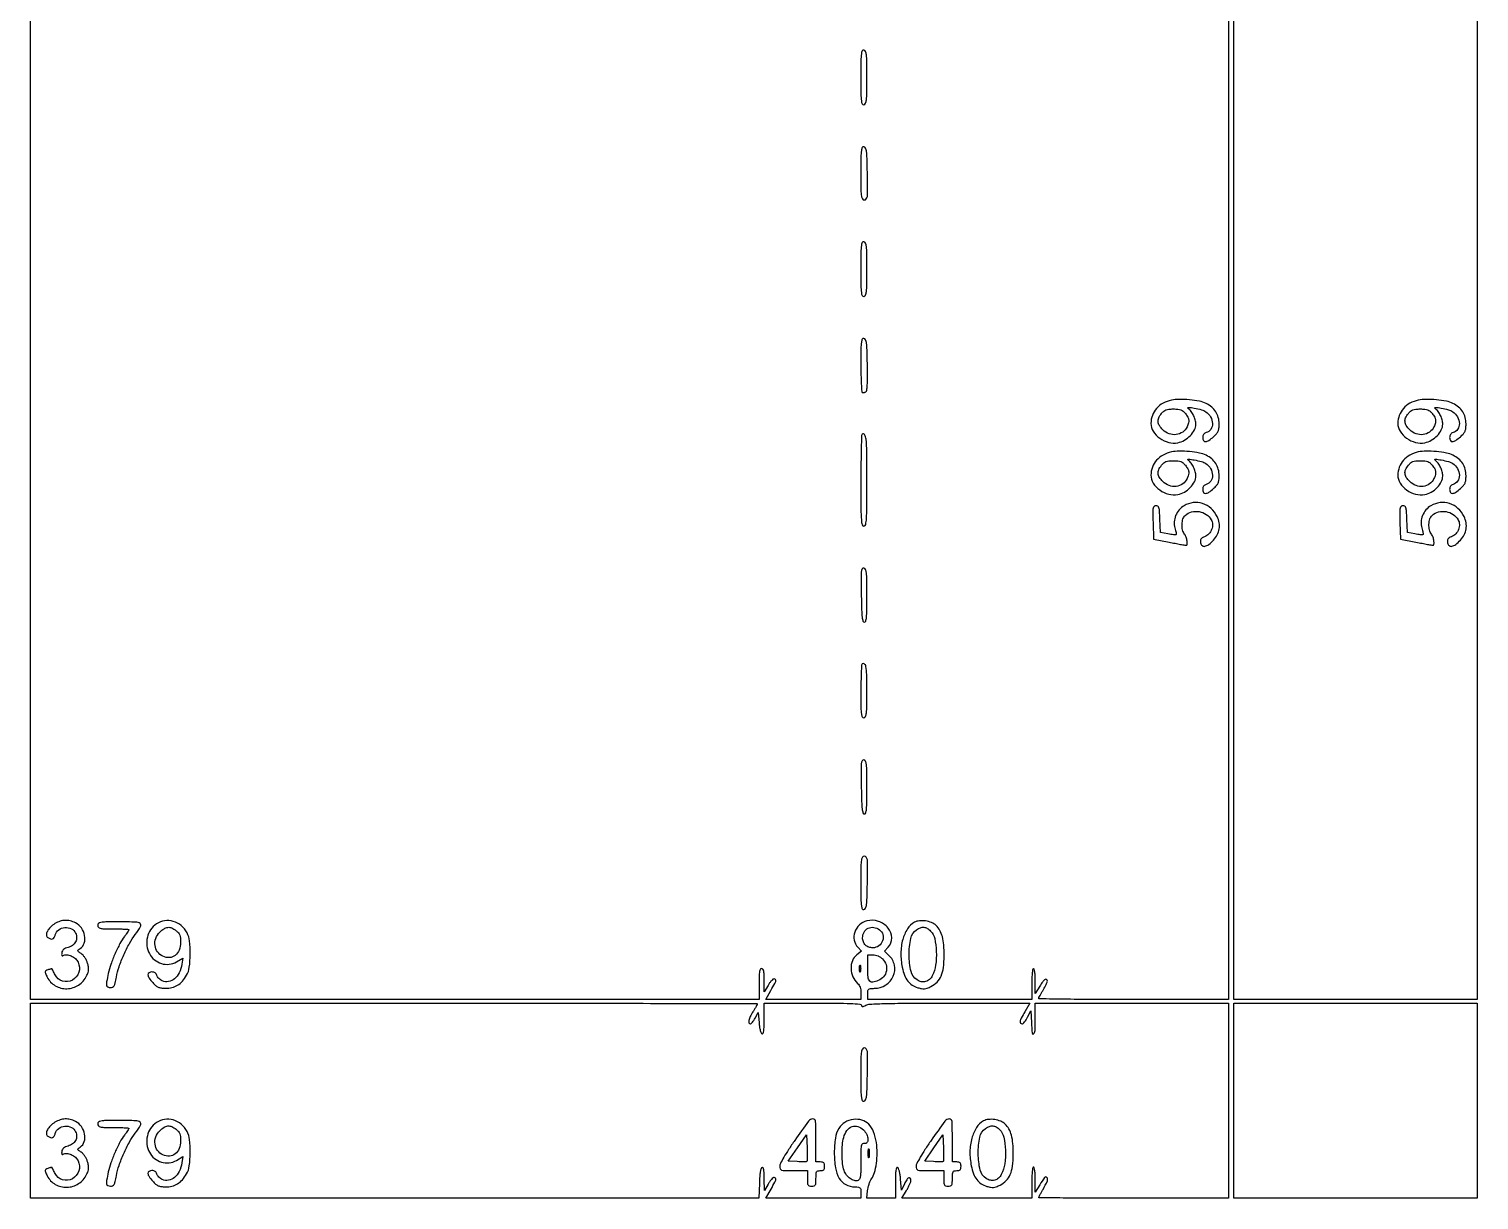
# Model space of a CAD drawing. Extents: x 0 to 836, y 5 to 589.
# Drawn here: x 353.5 to 424.5, y 310.1 to 367.5 of the extents above; entities that cross this region are included whole.
import ezdxf

# ---------------------------------------------------------------- set-up
doc = ezdxf.new("R2010")
doc.units = 0
doc.header["$MEASUREMENT"] = 0

msp = doc.modelspace()

# ---------------------------------------------------------------- linework, layer by layer
for points in [[(201.712326, 537.783562, -0.000001), (217.055896, 537.76491, -0.426088)], [(546.939, 229.3929, -0.000106), (546.943559, 250.949215, -0.000176), (546.957638, 269.095817, -0.000001), (546.976289, 285.583213, -0.415883)], [(836.0595, 588.6891), (420.497259, 588.710259, 0.000013), (261.145696, 588.714318, 0.000021), (126.989856, 588.708632), (4.934769, 588.698274, 0.19889), (4.878609, 588.675009, 0.198853), (4.855343, 588.618859), (4.83877, 516.273901, 0.000036), (4.826254, 436.744061, 0.000021), (4.8222, 342.282364), (4.8222, 95.946129), (4.469225, 95.920114, 0.031904), (4.160456, 95.877435, 0.315999), (4.075312, 95.787407, 0.415411), (4.137995, 95.703578, 0.035338), (4.43445, 95.6826), (4.8222, 95.6826), (4.8222, 50.2101), (4.8222, 4.7376), (420.462, 4.7376), (836.1018, 4.7376)], [(604.852986, 529.408162, -0.000002), (620.423836, 529.389509, -0.550615)], [(238.738155, 529.614638, -0.000002), (224.300981, 529.63329, -0.415836)], [(308.18842, 529.408162, -0.000002), (322.638019, 529.38951, -0.415836)], [(531.796111, 538.074638, -0.000002), (517.6951, 538.093291, -0.426056)], [(413.368417, 538.074638, -0.000002), (399.676779, 538.093291, -0.415815)], [(77.850638, 481.579418, -0.000002), (77.869294, 494.031443, -0.550517)], [(336.166934, 548.220763, -0.000002), (326.827688, 548.233536, -0.413812)], [(77.644162, 421.684687, -0.000002), (77.625507, 409.236574, -0.415775)], [(689.941022, 529.408162, -0.000003), (701.809045, 529.389505, -0.550493)], [(333.609652, 529.614638, -0.000003), (323.198363, 529.633296, -0.415688)], [(383.716206, 529.408162, -0.000003), (394.123716, 529.389504, -0.425916)], [(835.429914, 203.53197, -0.00002), (835.42504, 321.569549)], [(604.231838, 387.151416, -0.000003), (604.250494, 398.693431, -0.41574)], [(412.2558, 395.505), (412.2558, 357.7311), (412.2558, 319.9572), (407.6028, 319.9572, -0.001278), (405.818786, 319.961759, -0.002133), (404.317394, 319.975838, -0.000184), (402.977054, 319.994619, -0.422206), (402.95244, 320.02065, -0.10382), (402.962523, 320.060388, -0.007062), (403.01553, 320.164867, -0.009869), (403.083479, 320.288255, -0.007234), (403.163507, 320.4225, 0.012708), (403.243341, 320.559815, 0.015414), (403.310835, 320.692559, 0.01405), (403.360573, 320.806539, 0.095102), (403.372367, 320.86665, 0.218217), (403.33626, 320.946301, 0.339983), (403.264556, 320.950612, 0.086405), (403.145161, 320.835354, 0.02268), (402.997695, 320.61285), (402.782201, 320.2533), (402.7814, 320.86665, 0.012065), (402.775236, 321.108955, 0.0222), (402.756733, 321.305312, 0.01921), (402.730489, 321.452235, 0.352506), (402.696, 321.48, 0.365646), (402.660403, 321.449951, 0.014491), (402.6349, 321.2685, 0.018502), (402.617044, 321.026521, 0.009164), (402.6114, 320.7186), (402.6114, 319.9572), (398.5929, 319.9572), (394.5744, 319.9572), (394.574668, 320.23215, -0.027626), (394.58399, 320.39781, -0.190516), (394.62146, 320.468403, -0.157588), (394.701273, 320.501556, -0.017433), (394.901303, 320.510811, 0.140273), (395.453414, 320.675626, 0.14777), (395.82144, 321.105051, 0.155234), (395.879984, 321.649436, 0.156896), (395.612709, 322.124876), (395.393134, 322.328372), (395.575967, 322.522988, 0.197333), (395.749263, 322.977141, 0.166147), (395.569359, 323.46331, 0.141808), (395.097072, 323.790145, 0.14335), (394.52537, 323.81237, 0.127252), (394.165865, 323.616416, 0.12211), (393.93974, 323.267931, 0.1276), (393.908071, 322.866578, 0.145796), (394.080129, 322.523312), (394.262657, 322.32902), (394.040974, 322.154644, 0.130156), (393.822769, 321.864866, 0.102991), (393.751782, 321.477637, 0.097984), (393.840908, 321.077755, 0.105537), (394.07453, 320.753904, -0.071584), (394.144098, 320.670009, -0.054902), (394.19485, 320.562118, -0.048331), (394.225744, 320.432172, -0.034219), (394.236, 320.282488), (394.236, 319.9572), (391.903291, 319.9572), (389.570582, 319.9572), (389.830591, 320.411648, 0.004639), (390.019914, 320.749791, 0.060119), (390.073519, 320.883598, 0.289671), (390.054246, 320.945254, 0.17782), (389.980329, 320.9724, 0.174943), (389.926275, 320.95289, 0.032609), (389.848433, 320.879208, 0.031428), (389.764657, 320.776622, 0.024173), (389.686172, 320.65515), (389.502287, 320.3379), (389.500343, 320.90895, 0.008975), (389.494088, 321.201852, 0.045684), (389.472875, 321.363351, 0.104993), (389.433544, 321.448856, 0.2369), (389.3715, 321.48, 0.273642), (389.307477, 321.442125, 0.084509), (389.269275, 321.33195, 0.035355), (389.2494, 321.122186, 0.005946), (389.2446, 320.7186), (389.2446, 319.9572), (371.394, 319.9572), (353.5434, 319.9572), (353.5434, 357.693793, -0.000106), (353.547577, 377.343724, -0.000595)], [(451.906001, 268.595156, 0.000004), (448.874149, 270.69358, 0.001686)]]:
    msp.add_lwpolyline(points, format="xyb")
msp.add_lwpolyline([(424.4382, 395.505), (424.4382, 357.7311), (424.4382, 319.9572), (418.4739, 319.9572), (412.5096, 319.9572), (412.5096, 357.695009), (412.5096, 395.432818)])
for points in [[(394.236, 365.1336, 0.002216), (394.239656, 364.308681, 0.02535), (394.259001, 363.984244, 0.088793), (394.30276, 363.836181, 0.335991), (394.38405, 363.796105, 0.254832), (394.465632, 363.863342, 0.068159), (394.508097, 364.032215, 0.024934), (394.528038, 364.362043, 0.002632), (394.5321, 365.1336, 0.002632), (394.528038, 365.905157, 0.024934), (394.508097, 366.234985, 0.068159), (394.465632, 366.403858, 0.254832), (394.38405, 366.471095, 0.335991), (394.30276, 366.431019, 0.088793), (394.259001, 366.282956, 0.02535), (394.239656, 365.958519, 0.002216)], [(394.236, 360.444503, 0.002087), (394.239497, 359.606572, 0.030265), (394.259902, 359.310721, 0.119511), (394.311176, 359.177442, 0.246211), (394.407403, 359.127, 0.24262), (394.502828, 359.1762, 0.126764), (394.552015, 359.304332, 0.031064), (394.567, 359.590917, 0.002061), (394.555453, 360.416083, 0.002804), (394.537633, 361.167194, 0.025016), (394.511453, 361.496429, 0.065668), (394.466074, 361.666658, 0.252541), (394.38405, 361.733586, 0.330137), (394.303061, 361.694655, 0.092921), (394.25907, 361.552273, 0.026279), (394.239677, 361.238875, 0.002314)], [(394.236, 355.743, 0.002216), (394.239656, 354.918081, 0.02535), (394.259001, 354.593644, 0.088793), (394.30276, 354.445581, 0.335991), (394.38405, 354.405505, 0.254832), (394.465632, 354.472742, 0.068159), (394.508097, 354.641615, 0.024934), (394.528038, 354.971443, 0.002632), (394.5321, 355.743, 0.002632), (394.528038, 356.514557, 0.024934), (394.508097, 356.844385, 0.068159), (394.465632, 357.013258, 0.254832), (394.38405, 357.080495, 0.335991), (394.30276, 357.040419, 0.088793), (394.259001, 356.892356, 0.02535), (394.239656, 356.567919, 0.002216)], [(394.236, 351.058896, 0.004811), (394.24087, 350.552761, 0.007638), (394.255825, 350.119683, 0.002713), (394.276247, 349.750232, 0.24381), (394.303489, 349.704675, 0.114304), (394.336916, 349.693376, 0.057394), (394.38172, 349.694108, 0.052581), (394.430224, 349.705775, 0.053164), (394.475035, 349.727275, 0.22496), (394.52597, 349.80593, 0.017859), (394.550518, 350.059776, 0.015625), (394.561821, 350.443594, 0.004205), (394.555596, 351.053081, 0.002887), (394.53769, 351.786833, 0.025516), (394.511412, 352.109767, 0.067036), (394.465894, 352.276776, 0.250345), (394.38405, 352.342991, 0.329521), (394.303092, 352.304182, 0.093362), (394.259078, 352.162385, 0.026378), (394.239679, 351.850124, 0.002325)], [(409.450132, 349.321939, 0.073887), (409.04302, 349.17262, 0.087476), (408.723053, 348.917268, 0.091457), (408.519649, 348.578188, 0.089719), (408.4488, 348.186528, 0.141999), (408.5615, 347.797697, 0.096328), (408.879886, 347.460213, 0.091456), (409.318643, 347.253632, 0.111226), (409.771599, 347.237275, 0.086234), (410.088054, 347.355483, 0.068269), (410.375713, 347.581449, 0.071559), (410.579225, 347.863085, 0.121305), (410.6484, 348.144016, 0.066352), (410.620915, 348.350214, 0.046732), (410.538753, 348.56955, 0.046757), (410.417363, 348.769664, 0.0667), (410.272604, 348.918383, -0.735574), (410.291206, 348.967313, -0.031466), (410.570868, 348.932507, -0.020612), (410.929285, 348.849361, -0.077741), (411.138702, 348.75475, -0.119204), (411.373902, 348.504297, -0.126117), (411.462386, 348.179277, -0.149908), (411.378808, 347.891565, -0.185771), (411.153962, 347.72998, 0.08419), (411.082971, 347.697957, 0.095531), (411.03007, 347.645389, 0.088381), (410.997744, 347.573348, 0.061447), (410.9868, 347.484633, 0.134368), (411.025938, 347.341624, 0.288114), (411.123597, 347.291341, 0.13087), (411.285813, 347.349784, 0.030797), (411.514215, 347.52986, 0.02906), (411.660799, 347.677007, 0.07793), (411.740342, 347.801152, 0.076479), (411.778879, 347.945074, 0.027248), (411.7905, 348.158157, 0.06418), (411.74943, 348.476794, 0.078293), (411.628999, 348.751896, 0.077155), (411.428097, 348.979619, 0.060136), (411.15054, 349.158999, 0.066205), (410.825144, 349.267342, 0.02342), (410.337967, 349.337171, 0.023784), (409.835406, 349.3613, 0.051157)], [(410.13466, 348.667491, -0.034949), (410.253346, 348.492754, -0.100985), (410.299904, 348.354801, -0.102102), (410.288441, 348.210537, -0.036199), (410.216071, 348.01541, -0.132246), (410.004927, 347.759837, -0.124081), (409.688883, 347.637096, -0.117551), (409.338538, 347.675964, -0.110668), (409.034492, 347.868692, -0.050987), (408.864432, 348.077487, -0.123571), (408.799373, 348.263934, -0.130223), (408.831602, 348.452641, -0.059664), (408.96254, 348.667491, -0.046717), (409.072276, 348.782974, -0.088755), (409.181869, 348.848742, -0.070236), (409.324387, 348.881093, -0.020746), (409.5486, 348.8904, -0.020746), (409.772813, 348.881093, -0.070236), (409.915331, 348.848742, -0.088755), (410.024924, 348.782974, -0.046717)], [(421.547932, 349.321939, 0.073887), (421.14082, 349.17262, 0.087476), (420.820853, 348.917268, 0.091457), (420.617449, 348.578188, 0.089719), (420.5466, 348.186528, 0.141999), (420.6593, 347.797697, 0.096328), (420.977686, 347.460213, 0.091456), (421.416443, 347.253632, 0.111226), (421.869399, 347.237275, 0.086234), (422.185854, 347.355483, 0.068269), (422.473513, 347.581449, 0.071559), (422.677025, 347.863085, 0.121305), (422.7462, 348.144016, 0.066352), (422.718715, 348.350214, 0.046732), (422.636553, 348.56955, 0.046757), (422.515163, 348.769664, 0.0667), (422.370404, 348.918383, -0.735574), (422.389006, 348.967313, -0.031466), (422.668668, 348.932507, -0.020612), (423.027085, 348.849361, -0.077741), (423.236502, 348.75475, -0.119204), (423.471702, 348.504297, -0.126117), (423.560186, 348.179277, -0.149908), (423.476608, 347.891565, -0.185771), (423.251762, 347.72998, 0.08419), (423.180771, 347.697957, 0.095531), (423.12787, 347.645389, 0.088381), (423.095544, 347.573348, 0.061447), (423.0846, 347.484633, 0.134368), (423.123738, 347.341624, 0.288114), (423.221397, 347.291341, 0.13087), (423.383613, 347.349784, 0.030797), (423.612015, 347.52986, 0.02906), (423.758599, 347.677007, 0.07793), (423.838142, 347.801152, 0.076479), (423.876679, 347.945074, 0.027248), (423.8883, 348.158157, 0.06418), (423.84723, 348.476794, 0.078293), (423.726799, 348.751896, 0.077155), (423.525897, 348.979619, 0.060136), (423.24834, 349.158999, 0.066205), (422.922944, 349.267342, 0.02342), (422.435767, 349.337171, 0.023784), (421.933206, 349.3613, 0.051157)], [(422.23246, 348.667491, -0.034949), (422.351146, 348.492754, -0.100985), (422.397704, 348.354801, -0.102102), (422.386241, 348.210537, -0.036199), (422.313871, 348.01541, -0.132246), (422.102727, 347.759837, -0.124081), (421.786683, 347.637096, -0.117551), (421.436338, 347.675964, -0.110668), (421.132292, 347.868692, -0.050987), (420.962232, 348.077487, -0.123571), (420.897173, 348.263934, -0.130223), (420.929402, 348.452641, -0.059664), (421.06034, 348.667491, -0.046717), (421.170076, 348.782974, -0.088755), (421.279669, 348.848742, -0.070236), (421.422187, 348.881093, -0.020746), (421.6464, 348.8904, -0.020746), (421.870613, 348.881093, -0.070236), (422.013131, 348.848742, -0.088755), (422.122724, 348.782974, -0.046717)], [(394.294162, 347.651363, 0.191431), (394.270499, 347.596485, 0.000865), (394.253085, 346.954047, 0.003906), (394.240193, 346.219809, 0.002436), (394.236, 345.359197, 0.001259), (394.239451, 343.988097, 0.015499), (394.258282, 343.465705, 0.04311), (394.29792, 343.208984, 0.399902), (394.38405, 343.153705, 0.302378), (394.470614, 343.238917, 0.035176), (394.509278, 343.522144, 0.014983), (394.528432, 344.063161, 0.001356), (394.5321, 345.415909, 0.002603), (394.524869, 346.805114, 0.023912), (394.489781, 347.407066, 0.107843), (394.413561, 347.636381, 0.489375)], [(409.450132, 346.783939, 0.073887), (409.04302, 346.63462, 0.087476), (408.723053, 346.379268, 0.091457), (408.519649, 346.040188, 0.089719), (408.4488, 345.648528, 0.141999), (408.5615, 345.259697, 0.096328), (408.879886, 344.922213, 0.091456), (409.318643, 344.715632, 0.111226), (409.771599, 344.699275, 0.086234), (410.088054, 344.817483, 0.068269), (410.375713, 345.043449, 0.071559), (410.579225, 345.325085, 0.121305), (410.6484, 345.606016, 0.066352), (410.620915, 345.812214, 0.046732), (410.538753, 346.03155, 0.046757), (410.417363, 346.231664, 0.0667), (410.272604, 346.380383, -0.735574), (410.291206, 346.429313, -0.031466), (410.570868, 346.394507, -0.020612), (410.929285, 346.311361, -0.077741), (411.138702, 346.21675, -0.119204), (411.373902, 345.966297, -0.126117), (411.462386, 345.641277, -0.149908), (411.378808, 345.353565, -0.185771), (411.153962, 345.19198, 0.08419), (411.082971, 345.159957, 0.095531), (411.03007, 345.107389, 0.088381), (410.997744, 345.035348, 0.061447), (410.9868, 344.946633, 0.134368), (411.025938, 344.803624, 0.288114), (411.123597, 344.753341, 0.13087), (411.285813, 344.811784, 0.030797), (411.514215, 344.99186, 0.02906), (411.660799, 345.139007, 0.07793), (411.740342, 345.263152, 0.076479), (411.778879, 345.407074, 0.027248), (411.7905, 345.620157, 0.06418), (411.74943, 345.938794, 0.078293), (411.628999, 346.213896, 0.077155), (411.428097, 346.441619, 0.060136), (411.15054, 346.620999, 0.066205), (410.825144, 346.729342, 0.02342), (410.337967, 346.799171, 0.023784), (409.835406, 346.8233, 0.051157)], [(421.547932, 346.783939, 0.073887), (421.14082, 346.63462, 0.087476), (420.820853, 346.379268, 0.091457), (420.617449, 346.040188, 0.089719), (420.5466, 345.648528, 0.141999), (420.6593, 345.259697, 0.096328), (420.977686, 344.922213, 0.091456), (421.416443, 344.715632, 0.111226), (421.869399, 344.699275, 0.086234), (422.185854, 344.817483, 0.068269), (422.473513, 345.043449, 0.071559), (422.677025, 345.325085, 0.121305), (422.7462, 345.606016, 0.066352), (422.718715, 345.812214, 0.046732), (422.636553, 346.03155, 0.046757), (422.515163, 346.231664, 0.0667), (422.370404, 346.380383, -0.735574), (422.389006, 346.429313, -0.031466), (422.668668, 346.394507, -0.020612), (423.027085, 346.311361, -0.077741), (423.236502, 346.21675, -0.119204), (423.471702, 345.966297, -0.126117), (423.560186, 345.641277, -0.149908), (423.476608, 345.353565, -0.185771), (423.251762, 345.19198, 0.08419), (423.180771, 345.159957, 0.095531), (423.12787, 345.107389, 0.088381), (423.095544, 345.035348, 0.061447), (423.0846, 344.946633, 0.134368), (423.123738, 344.803624, 0.288114), (423.221397, 344.753341, 0.13087), (423.383613, 344.811784, 0.030797), (423.612015, 344.99186, 0.02906), (423.758599, 345.139007, 0.07793), (423.838142, 345.263152, 0.076479), (423.876679, 345.407074, 0.027248), (423.8883, 345.620157, 0.06418), (423.84723, 345.938794, 0.078293), (423.726799, 346.213896, 0.077155), (423.525897, 346.441619, 0.060136), (423.24834, 346.620999, 0.066205), (422.922944, 346.729342, 0.02342), (422.435767, 346.799171, 0.023784), (421.933206, 346.8233, 0.051157)], [(410.13466, 346.129491, -0.034949), (410.253346, 345.954754, -0.100985), (410.299904, 345.816801, -0.102102), (410.288441, 345.672537, -0.036199), (410.216071, 345.47741, -0.132246), (410.004927, 345.221837, -0.124081), (409.688883, 345.099096, -0.117551), (409.338538, 345.137964, -0.110668), (409.034492, 345.330692, -0.050987), (408.864432, 345.539487, -0.123571), (408.799373, 345.725934, -0.130223), (408.831602, 345.914641, -0.059664), (408.96254, 346.129491, -0.046717), (409.072276, 346.244974, -0.088755), (409.181869, 346.310742, -0.070236), (409.324387, 346.343093, -0.020746), (409.5486, 346.3524, -0.020746), (409.772813, 346.343093, -0.070236), (409.915331, 346.310742, -0.088755), (410.024924, 346.244974, -0.046717)], [(422.23246, 346.129491, -0.034949), (422.351146, 345.954754, -0.100985), (422.397704, 345.816801, -0.102102), (422.386241, 345.672537, -0.036199), (422.313871, 345.47741, -0.132246), (422.102727, 345.221837, -0.124081), (421.786683, 345.099096, -0.117551), (421.436338, 345.137964, -0.110668), (421.132292, 345.330692, -0.050987), (420.962232, 345.539487, -0.123571), (420.897173, 345.725934, -0.130223), (420.929402, 345.914641, -0.059664), (421.06034, 346.129491, -0.046717), (421.170076, 346.244974, -0.088755), (421.279669, 346.310742, -0.070236), (421.422187, 346.343093, -0.020746), (421.6464, 346.3524, -0.020746), (421.870613, 346.343093, -0.070236), (422.013131, 346.310742, -0.088755), (422.122724, 346.244974, -0.046717)], [(410.072259, 344.150631, 0.079523), (409.827623, 343.941962, 0.078668), (409.659254, 343.666634, 0.080923), (409.587347, 343.359994, 0.091914), (409.621788, 343.060433, -0.012082), (409.654156, 342.945106, -0.018033), (409.676334, 342.842758, -0.01327), (409.689071, 342.758931, -0.231417), (409.680367, 342.733567, -0.216002), (409.653878, 342.723599, -0.008856), (409.549957, 342.73227, -0.014053), (409.424278, 342.748582, -0.009359), (409.281265, 342.773999), (408.9141, 342.846367), (408.889391, 343.499584, 0.006102), (408.870189, 343.883228, 0.056473), (408.841285, 344.046661, 0.165684), (408.786974, 344.123342, 0.157831), (408.695978, 344.1528, 0.181067), (408.604671, 344.118614, 0.171565), (408.555726, 344.032023, 0.047291), (408.540354, 343.840607, 0.003796), (408.551486, 343.3339), (408.5757, 342.515001), (409.3371, 342.366133, 0.000857), (409.633462, 342.308717, 0.001269), (409.893477, 342.259488, 0.000558), (410.115762, 342.218244, 0.025411), (410.16195, 342.212133, 0.400194), (410.218175, 342.257658, 0.06277), (410.218716, 342.414367, 0.052559), (410.175126, 342.603131, 0.079063), (410.095809, 342.75192, -0.10785), (409.998879, 342.96178, -0.063851), (409.973905, 343.237606, -0.065197), (410.018674, 343.50247, -0.13521), (410.130307, 343.678004, -0.121658), (410.440921, 343.845056, -0.104678), (410.812228, 343.860926, -0.104318), (411.15915, 343.724862, -0.119991), (411.401165, 343.465236, -0.119167), (411.465335, 343.237151, -0.10244), (411.42379, 342.990897, -0.099002), (411.285626, 342.774706, -0.103384), (411.076831, 342.63225, 0.036707), (410.959981, 342.573469, 0.117073), (410.897859, 342.512924, 0.134297), (410.874251, 342.436107, 0.05507), (410.882915, 342.326468, 0.175546), (410.9604, 342.196152, 0.22937), (411.093387, 342.164189, 0.113901), (411.282556, 342.253684, 0.037311), (411.511015, 342.463676, 0.067438), (411.698956, 342.727918, 0.081923), (411.794451, 343.016005, 0.082781), (411.791867, 343.31707, 0.070621), (411.693475, 343.619255, 0.094776), (411.394682, 344.016591, 0.105465), (410.98051, 344.257531, 0.109113), (410.515659, 344.303873, 0.107792)], [(422.170059, 344.150631, 0.079523), (421.925423, 343.941962, 0.078668), (421.757054, 343.666634, 0.080923), (421.685147, 343.359994, 0.091914), (421.719588, 343.060433, -0.012082), (421.751956, 342.945106, -0.018033), (421.774134, 342.842758, -0.01327), (421.786871, 342.758931, -0.231417), (421.778167, 342.733567, -0.216002), (421.751678, 342.723599, -0.008856), (421.647757, 342.73227, -0.014053), (421.522078, 342.748582, -0.009359), (421.379065, 342.773999), (421.0119, 342.846367), (420.987191, 343.499584, 0.006102), (420.967989, 343.883228, 0.056473), (420.939085, 344.046661, 0.165684), (420.884774, 344.123342, 0.157831), (420.793778, 344.1528, 0.181067), (420.702471, 344.118614, 0.171565), (420.653526, 344.032023, 0.047291), (420.638154, 343.840607, 0.003796), (420.649286, 343.3339), (420.6735, 342.515001), (421.4349, 342.366133, 0.000857), (421.731262, 342.308717, 0.001269), (421.991277, 342.259488, 0.000558), (422.213562, 342.218244, 0.025411), (422.25975, 342.212133, 0.400194), (422.315975, 342.257658, 0.06277), (422.316516, 342.414367, 0.052559), (422.272926, 342.603131, 0.079063), (422.193609, 342.75192, -0.10785), (422.096679, 342.96178, -0.063851), (422.071705, 343.237606, -0.065197), (422.116474, 343.50247, -0.13521), (422.228107, 343.678004, -0.121658), (422.538721, 343.845056, -0.104678), (422.910028, 343.860926, -0.104318), (423.25695, 343.724862, -0.119991), (423.498965, 343.465236, -0.119167), (423.563135, 343.237151, -0.10244), (423.52159, 342.990897, -0.099002), (423.383426, 342.774706, -0.103384), (423.174631, 342.63225, 0.036707), (423.057781, 342.573469, 0.117073), (422.995659, 342.512924, 0.134297), (422.972051, 342.436107, 0.05507), (422.980715, 342.326468, 0.175546), (423.0582, 342.196152, 0.22937), (423.191187, 342.164189, 0.113901), (423.380356, 342.253684, 0.037311), (423.608815, 342.463676, 0.067438), (423.796756, 342.727918, 0.081923), (423.892251, 343.016005, 0.082781), (423.889667, 343.31707, 0.070621), (423.791275, 343.619255, 0.094776), (423.492482, 344.016591, 0.105465), (423.07831, 344.257531, 0.109113), (422.613459, 344.303873, 0.107792)], [(394.254968, 339.781373, 0.002999), (394.272108, 339.049697, 0.020579), (394.297498, 338.690518, 0.04165), (394.336244, 338.494317, 0.334881), (394.4052, 338.4423, 0.335246), (394.47338, 338.493803, 0.045119), (394.508901, 338.681807, 0.021179), (394.52782, 339.030466, 0.002964), (394.5321, 339.752441, 0.002588), (394.528075, 340.529999, 0.025348), (394.508058, 340.857545, 0.071206), (394.464845, 341.024072, 0.251212), (394.381868, 341.091515, 0.328399), (394.300238, 341.05265, 0.099142), (394.257947, 340.91307, 0.02635), (394.244222, 340.600413, 0.002151)], [(394.294162, 336.399562, 0.185399), (394.270698, 336.346844, 0.002359), (394.253085, 335.975611, 0.006502), (394.240202, 335.541783, 0.004171), (394.236, 335.037997, 0.002344), (394.239682, 334.252468, 0.026565), (394.25909, 333.942318, 0.09424), (394.303152, 333.80164, 0.328503), (394.38405, 333.763105, 0.254366), (394.465594, 333.83019, 0.068477), (394.508084, 333.998371, 0.025039), (394.528034, 334.326851, 0.002648), (394.5321, 335.094709, 0.005609), (394.523161, 335.891499, 0.039503), (394.483934, 336.277022, 0.185758), (394.404812, 336.406744, 0.376737)], [(394.254968, 330.390773, 0.002999), (394.272108, 329.659097, 0.020579), (394.297498, 329.299918, 0.04165), (394.336244, 329.103717, 0.334881), (394.4052, 329.0517, 0.335246), (394.47338, 329.103203, 0.045119), (394.508901, 329.291207, 0.021179), (394.52782, 329.639866, 0.002964), (394.5321, 330.361841, 0.002588), (394.528075, 331.139399, 0.025348), (394.508058, 331.466945, 0.071206), (394.464845, 331.633472, 0.251212), (394.381868, 331.700915, 0.328399), (394.300238, 331.66205, 0.099142), (394.257947, 331.52247, 0.02635), (394.244222, 331.209813, 0.002151)], [(394.236, 325.661497, 0.002314), (394.239677, 324.867125, 0.026279), (394.25907, 324.553727, 0.092921), (394.303061, 324.411345, 0.330137), (394.38405, 324.372414, 0.252541), (394.466074, 324.439342, 0.065668), (394.511453, 324.609571, 0.025016), (394.537633, 324.938806, 0.002804), (394.555453, 325.689917, 0.002061), (394.567, 326.515083, 0.031064), (394.552015, 326.801668, 0.126764), (394.502828, 326.9298, 0.24262), (394.407403, 326.979, 0.246211), (394.311176, 326.928558, 0.119511), (394.259902, 326.795279, 0.030265), (394.239497, 326.499428, 0.002087)], [(354.747225, 323.679478, 0.05724), (354.524, 323.505559, 0.079312), (354.373494, 323.301832, 0.117294), (354.328068, 323.119723, 0.260038), (354.39421, 322.998037, 0.05749), (354.531669, 322.931761, 0.172685), (354.634325, 322.93254, 0.181409), (354.710157, 322.997522, 0.064459), (354.763263, 323.132577, -0.175745), (354.928953, 323.377995, -0.138244), (355.231977, 323.490077, -0.136796), (355.55135, 323.427867, -0.171396), (355.759457, 323.211966, -0.106441), (355.807813, 322.990998, -0.124181), (355.756083, 322.782982, -0.117926), (355.608624, 322.616742, -0.089777), (355.386756, 322.514625, 0.037174), (355.256605, 322.47054, 0.078838), (355.166582, 322.414319, 0.096747), (355.109805, 322.341509, 0.081497), (355.080236, 322.24816, 0.02891), (355.073174, 322.166564, 0.119365), (355.083381, 322.118457, 0.276238), (355.108607, 322.101746, 0.151038), (355.14575, 322.111379, -0.159397), (355.321098, 322.153814, -0.083857), (355.540839, 322.098636, -0.077814), (355.746422, 321.967253, -0.100804), (355.880795, 321.788981, -0.191519), (355.913701, 321.295001, -0.191007), (355.598474, 320.912602, -0.202782), (355.123163, 320.863095, -0.203787), (354.75787, 321.169795, 0.002093), (354.704292, 321.27411, 0.003032), (354.65603, 321.36575, 0.001553), (354.614415, 321.443041, 0.050235), (354.602423, 321.460667, 0.2614), (354.586578, 321.466662, 0.016535), (354.535813, 321.457279, 0.020895), (354.473257, 321.440797, 0.013728), (354.402709, 321.41688, 0.039093), (354.296959, 321.368065, 0.24682), (354.265672, 321.319915, 0.130591), (354.278023, 321.246845, 0.008927), (354.369277, 321.055512, 0.147626), (354.764449, 320.636407, 0.139204), (355.335138, 320.493712, 0.136262), (355.904928, 320.671513, 0.139495), (356.295356, 321.116425, 0.026915), (356.366326, 321.289447, 0.065692), (356.394211, 321.424077, 0.065092), (356.386343, 321.562075, 0.02604), (356.341446, 321.746313, 0.04112), (356.288515, 321.88146, 0.032659), (356.210495, 322.017479, 0.03366), (356.120812, 322.13463, 0.067627), (356.033053, 322.210842, -0.011292), (355.900436, 322.302081, -0.194404), (355.872932, 322.345798, -0.269165), (355.888417, 322.388443, -0.021404), (355.987553, 322.464405, 0.167484), (356.181132, 322.73108, 0.122146), (356.200655, 323.099634, 0.109855), (356.041914, 323.465868, 0.116958), (355.745769, 323.720468, 0.058259), (355.493973, 323.815493, 0.071498), (355.244167, 323.840993, 0.070868), (354.995541, 323.795101, 0.055932)], [(356.8428, 323.595, 0.17273), (356.875473, 323.503243, 0.168559), (356.959125, 323.45165, 0.050222), (357.141678, 323.429951, 0.004487), (357.6042, 323.4258, -0.005903), (357.896149, 323.422353, -0.009819), (358.141939, 323.411716, -0.003822), (358.347732, 323.397178, -0.391498), (358.3656, 323.377855, -0.137513), (358.357179, 323.347815, -0.007359), (358.303952, 323.26317, -0.011075), (358.236135, 323.16366, -0.007811), (358.155736, 323.054765, 0.041374), (357.932037, 322.704918, 0.018158), (357.692675, 322.209263, 0.018215), (357.485387, 321.685962, 0.033072), (357.360646, 321.243186, 0.007607), (357.279936, 320.830802, 0.081087), (357.27717, 320.660508, 0.24362), (357.335217, 320.5798, 0.117881), (357.462368, 320.5494, 0.103986), (357.571194, 320.57228, 0.161113), (357.641858, 320.636021, 0.073435), (357.693722, 320.769432, 0.010075), (357.754351, 321.062471, -0.037612), (357.886964, 321.562874, -0.021031), (358.118548, 322.14897, -0.021025), (358.398948, 322.714354, -0.037128), (358.68285, 323.150849, 0.026417), (358.942335, 323.531717, 0.379622), (358.915232, 323.680333, 0.161247), (358.710391, 323.753955, 0.006323), (357.9003, 323.7642, 0.002827), (357.240341, 323.760469, 0.036854), (356.996137, 323.739666, 0.138781), (356.885668, 323.688406, 0.218517)], [(359.722204, 323.664386, 0.188759), (359.27332, 323.010023, 0.180396), (359.377009, 322.209577, 0.199234), (359.962123, 321.724983, 0.210904), (360.700223, 321.811983), (361.011659, 321.995735), (360.961496, 321.686619, -0.071214), (360.832322, 321.27352, -0.105821), (360.601913, 320.974244, -0.133073), (360.311062, 320.837587, -0.151692), (360.006847, 320.876258, -0.049128), (359.919457, 320.926958, -0.042152), (359.838664, 320.996141, -0.044207), (359.775772, 321.072334, -0.086696), (359.74318, 321.143638, 0.08419), (359.711157, 321.214629, 0.095531), (359.658589, 321.26753, 0.088381), (359.586548, 321.299856, 0.061447), (359.497833, 321.3108, 0.133082), (359.35518, 321.272147, 0.285943), (359.30418, 321.175264, 0.133017), (359.360257, 321.015182, 0.031957), (359.535506, 320.79184, 0.031825), (359.677555, 320.65189, 0.075144), (359.802836, 320.572588, 0.071526), (359.949792, 320.531679, 0.026746), (360.163752, 320.515555, 0.06371), (360.47925, 320.548968, 0.079209), (360.751675, 320.66122, 0.074413), (360.988075, 320.859324, 0.048802), (361.196985, 321.147524, 0.101117), (361.330866, 321.540755, 0.029258), (361.374731, 322.183824, 0.02942), (361.342935, 322.829346, 0.096872), (361.217034, 323.234653, 0.096072), (360.930655, 323.584566, 0.103728), (360.541412, 323.790511, 0.107938), (360.114991, 323.818219, 0.112028)], [(360.680691, 323.33506, -0.046524), (360.795721, 323.225839, -0.087942), (360.861588, 323.116671, -0.070477), (360.894154, 322.975507, -0.021505), (360.9036, 322.755972, -0.091023), (360.835726, 322.386223, -0.137344), (360.642367, 322.124382, -0.15282), (360.358176, 322.017915, -0.121259), (360.03435, 322.078913, -0.130307), (359.775295, 322.29128, -0.124874), (359.650272, 322.607503, -0.118756), (359.688396, 322.957935, -0.110605), (359.881892, 323.263108, -0.050987), (360.090687, 323.433168, -0.123571), (360.277134, 323.498227, -0.130223), (360.465841, 323.465998, -0.059664)], [(395.147776, 323.378703, -0.174417), (395.315715, 323.140669, -0.157072), (395.302844, 322.838229, -0.149383), (395.113398, 322.589389, -0.157155), (394.821131, 322.4952, -0.087141), (394.621213, 322.530309, -0.106098), (394.46042, 322.630914, -0.107921), (394.356926, 322.787072, -0.092836), (394.3206, 322.981031, -0.125266), (394.393074, 323.26577, -0.157327), (394.589346, 323.452404, -0.151715), (394.863677, 323.493024, -0.11472)], [(396.861139, 323.745131, 0.133039), (396.518129, 323.425462, 0.072917), (396.287271, 322.895039, 0.063285), (396.195476, 322.23665, 0.054258), (396.262788, 321.539699, 0.038109), (396.375029, 321.150649, 0.07364), (396.531166, 320.867584, 0.08606), (396.743715, 320.67036, 0.071427), (397.024075, 320.540521, 0.026842), (397.210801, 320.495335, 0.069755), (397.348697, 320.489199, 0.067582), (397.485501, 320.521198, 0.024029), (397.669854, 320.601935, 0.08301), (397.969712, 320.818949, 0.092798), (398.169009, 321.11429, 0.071312), (398.280971, 321.524949, 0.029806), (398.317858, 322.098792, 0.020525), (398.298203, 322.637843, 0.045555), (398.229311, 323.042727, 0.060037), (398.106412, 323.35086, 0.079457), (397.92196, 323.589494, 0.093169), (397.701839, 323.730085, 0.059297), (397.407542, 323.809677, 0.059632), (397.105133, 323.817708, 0.098591)], [(397.653333, 323.315558, -0.144075), (397.853134, 322.949145, -0.044146), (397.932437, 322.317023, -0.044375), (397.897311, 321.643724, -0.081718), (397.733595, 321.121676, -0.09631), (397.595649, 320.943564, -0.114296), (397.408536, 320.843237, -0.114637), (397.196814, 320.835551, -0.097318), (396.989081, 320.919974, -0.192896), (396.696369, 321.339096, -0.054774), (396.600095, 322.14364, -0.054766), (396.680926, 322.951159, -0.189883), (396.965312, 323.381006, -0.063398), (397.151019, 323.478725, -0.113636), (397.321019, 323.501203, -0.112269), (397.485141, 323.447098, -0.060914)], [(395.297345, 321.949145, -0.117339), (395.466712, 321.674007, -0.128492), (395.486289, 321.361664, -0.12894), (395.350648, 321.080473, -0.118596), (395.090636, 320.891377, -0.056828), (394.815362, 320.81247, -0.268327), (394.667469, 320.867913, -0.154875), (394.591292, 321.058352, -0.018303), (394.5744, 321.519645), (394.5744, 322.1568), (394.832045, 322.1568, -0.057185), (394.95342, 322.142873, -0.047852), (395.076392, 322.101557, -0.046211), (395.193467, 322.035745, -0.045263)], [(394.209717, 321.33195, -0.161593), (394.195478, 321.310027, -0.542911), (394.182392, 321.314369, -0.052887), (394.173372, 321.374082, -0.011065), (394.171027, 321.48, -0.011065), (394.173372, 321.585918, -0.052887), (394.182392, 321.645631, -0.542911), (394.195478, 321.649973, -0.161593), (394.209717, 321.62805, -0.039571), (394.221748, 321.560601, -0.024357), (394.225676, 321.48, -0.024357), (394.221748, 321.399399, -0.039571)], [(389.16, 319.744019, -0.123338), (389.15272, 319.714957, -0.004527), (389.097872, 319.61454, -0.008014), (389.029536, 319.496563, -0.005516), (388.9485, 319.365, 0.025038), (388.814479, 319.127098, 0.062172), (388.748163, 318.938896, 0.131175), (388.753622, 318.820965, 0.326866), (388.819427, 318.7728, 0.190299), (388.86029, 318.788936, 0.029092), (388.92177, 318.853567, 0.029066), (388.988525, 318.942455, 0.021498), (389.052077, 319.04775), (389.2023, 319.3227), (389.2446, 318.821686, 0.017263), (389.268785, 318.61898, 0.029087), (389.304716, 318.451582, 0.030909), (389.347238, 318.327997, 0.218326), (389.39265, 318.285886, 0.394038), (389.443468, 318.309372, 0.06108), (389.475297, 318.426582, 0.029434), (389.493612, 318.643321, 0.006363), (389.4984, 319.01955), (389.4984, 319.788), (391.86015, 319.788, -0.001965), (393.043401, 319.78335, -0.009043), (393.728867, 319.76556, -0.007101), (394.185284, 319.73895, -0.295938), (394.260197, 319.68225, 0.099419), (394.288574, 319.635509, 0.209739), (394.326655, 319.6188, 0.112809), (394.383156, 319.631712, 0.021008), (394.477599, 319.68225, -0.123457), (394.667378, 319.738405, -0.004076), (395.46183, 319.765318, -0.005206), (396.631496, 319.783215, -0.001222), (398.589557, 319.788), (402.52241, 319.788), (402.270805, 319.361277, 0.009298), (402.095866, 319.051557, 0.065443), (402.034212, 318.890143, 0.236264), (402.053195, 318.809016, 0.222811), (402.130431, 318.7728, 0.180386), (402.183757, 318.792686, 0.035725), (402.25708, 318.865992, 0.033672), (402.334547, 318.96858, 0.025766), (402.405381, 319.09005), (402.5691, 319.4073), (402.594115, 318.83625, 0.011581), (402.629623, 318.306586, 0.639683), (402.701292, 318.28103, 0.186785), (402.769903, 318.44071, 0.009128), (402.7806, 319.0266), (402.7806, 319.788), (407.5182, 319.788), (412.2558, 319.788), (412.2558, 315.0081), (412.2558, 310.2282), (407.6028, 310.2282, -0.000678), (405.818604, 310.230619, -0.001131), (404.316619, 310.238089, -0.000052), (402.963544, 310.248018, -0.412036), (402.9498, 310.261865, -0.118776), (402.955432, 310.285239, -0.002401), (403.011629, 310.393795, -0.005535), (403.07962, 310.52018, -0.003675), (403.160281, 310.663715, 0.022155), (403.372644, 311.076628, 0.273227), (403.355219, 311.245678, 0.502959), (403.240512, 311.245979, 0.025371), (402.997695, 310.88385), (402.782201, 310.5243), (402.7814, 311.13765, 0.012065), (402.775236, 311.379955, 0.0222), (402.756733, 311.576312, 0.01921), (402.730489, 311.723235, 0.352506), (402.696, 311.751, 0.365646), (402.660403, 311.720951, 0.014491), (402.6349, 311.5395, 0.018502), (402.617044, 311.297521, 0.009164), (402.6114, 310.9896), (402.6114, 310.2282), (399.430861, 310.2282), (396.250322, 310.2282), (396.469861, 310.602815, 0.014122), (396.553909, 310.755989, 0.016351), (396.62491, 310.906451, 0.015522), (396.67652, 311.036734, 0.086748), (396.6894, 311.110415, 0.153061), (396.657119, 311.213395, 0.384928), (396.586713, 311.229759, 0.122288), (396.481656, 311.131911, 0.033834), (396.370781, 310.933646), (396.2241, 310.623892), (396.1818, 311.159688, 0.01551), (396.157506, 311.380051, 0.028269), (396.122025, 311.557506, 0.030562), (396.079923, 311.686727, 0.222764), (396.03375, 311.730292, 0.394072), (395.982932, 311.706815, 0.061095), (395.951103, 311.589617, 0.029435), (395.932788, 311.372886, 0.006363), (395.928, 310.99665), (395.928, 310.2282), (395.227814, 310.2282), (394.527629, 310.2282), (394.561274, 310.58775, -0.033366), (394.586254, 310.742528, -0.024289), (394.633661, 310.910365, -0.0247), (394.694535, 311.065816, -0.04839), (394.76045, 311.181115, 0.087746), (394.902665, 311.482414, 0.033577), (394.994568, 311.938533, 0.032219), (395.029328, 312.454357, 0.035837), (394.995043, 312.952075, 0.05502), (394.858899, 313.484486, 0.10548), (394.621873, 313.853904, 0.1268), (394.288382, 314.052857, 0.101298), (393.869884, 314.087983, 0.104653), (393.447086, 313.944714, 0.128411), (393.154762, 313.649282, 0.093955), (392.986654, 313.169975, 0.037064), (392.933452, 312.4701, 0.038504), (392.990281, 311.715745, 0.097686), (393.176292, 311.201245, 0.137664), (393.495897, 310.900192, 0.115773), (393.947919, 310.784103, -0.02379), (394.117745, 310.772461, -0.165818), (394.191786, 310.737182, -0.174073), (394.226923, 310.664961, -0.026807), (394.235751, 310.50315), (394.236, 310.2282), (391.908777, 310.2282), (389.581553, 310.2282), (389.836077, 310.67919, 0.005105), (390.019354, 311.011829, 0.05887), (390.073991, 311.150314, 0.273209), (390.055884, 311.214433, 0.194915), (389.98485, 311.242572, 0.175744), (389.932537, 311.223133, 0.030637), (389.855349, 311.149038, 0.030019), (389.771689, 311.046543, 0.022931), (389.692495, 310.925322), (389.50589, 310.6089), (389.502145, 311.187, 0.009126), (389.495309, 311.463362, 0.039013), (389.47542, 311.626975, 0.08811), (389.441955, 311.712062, 0.348167), (389.39265, 311.730073, 0.245891), (389.343369, 311.679121, 0.029679), (389.307047, 311.52199, 0.024548), (389.279386, 311.290141, 0.009086), (389.262456, 310.961623), (389.238013, 310.2282), (371.390706, 310.2282), (353.5434, 310.2282), (353.5434, 315.0081), (353.5434, 319.788), (371.3517, 319.788, -0.000231), (378.180308, 319.78484, -0.000386), (383.928812, 319.775081, -0.000006), (389.141921, 319.762143, -0.413483)], [(394.236, 316.270897, 0.002314), (394.239677, 315.476525, 0.026279), (394.25907, 315.163127, 0.092921), (394.303061, 315.020745, 0.330137), (394.38405, 314.981814, 0.252541), (394.466074, 315.048742, 0.065668), (394.511453, 315.218971, 0.025016), (394.537633, 315.548206, 0.002804), (394.555453, 316.299317, 0.002061), (394.567, 317.124483, 0.031064), (394.552015, 317.411068, 0.126764), (394.502828, 317.5392, 0.24262), (394.407403, 317.5884, 0.246211), (394.311176, 317.537958, 0.119511), (394.259902, 317.404679, 0.030265), (394.239497, 317.108828, 0.002087)], [(354.747225, 313.950478, 0.05724), (354.524, 313.776559, 0.079312), (354.373494, 313.572832, 0.117294), (354.328068, 313.390723, 0.260038), (354.39421, 313.269037, 0.05749), (354.531669, 313.202761, 0.172685), (354.634325, 313.20354, 0.181409), (354.710157, 313.268522, 0.064459), (354.763263, 313.403577, -0.175745), (354.928953, 313.648995, -0.138244), (355.231977, 313.761077, -0.136796), (355.55135, 313.698867, -0.171396), (355.759457, 313.482966, -0.106441), (355.807813, 313.261998, -0.124181), (355.756083, 313.053982, -0.117926), (355.608624, 312.887742, -0.089777), (355.386756, 312.785625, 0.037174), (355.256605, 312.74154, 0.078838), (355.166582, 312.685319, 0.096747), (355.109805, 312.612509, 0.081497), (355.080236, 312.51916, 0.02891), (355.073174, 312.437564, 0.119365), (355.083381, 312.389457, 0.276238), (355.108607, 312.372746, 0.151038), (355.14575, 312.382379, -0.159397), (355.321098, 312.424814, -0.083857), (355.540839, 312.369636, -0.077814), (355.746422, 312.238253, -0.100804), (355.880795, 312.059981, -0.191519), (355.913701, 311.566001, -0.191007), (355.598474, 311.183602, -0.202782), (355.123163, 311.134095, -0.203787), (354.75787, 311.440795, 0.002093), (354.704292, 311.54511, 0.003032), (354.65603, 311.63675, 0.001553), (354.614415, 311.714041, 0.050235), (354.602423, 311.731667, 0.2614), (354.586578, 311.737662, 0.016535), (354.535813, 311.728279, 0.020895), (354.473257, 311.711797, 0.013728), (354.402709, 311.68788, 0.039093), (354.296959, 311.639065, 0.24682), (354.265672, 311.590915, 0.130591), (354.278023, 311.517845, 0.008927), (354.369277, 311.326512, 0.147626), (354.764449, 310.907407, 0.139204), (355.335138, 310.764712, 0.136262), (355.904928, 310.942513, 0.139495), (356.295356, 311.387425, 0.026915), (356.366326, 311.560447, 0.065692), (356.394211, 311.695077, 0.065092), (356.386343, 311.833075, 0.02604), (356.341446, 312.017313, 0.04112), (356.288515, 312.15246, 0.032659), (356.210495, 312.288479, 0.03366), (356.120812, 312.40563, 0.067627), (356.033053, 312.481842, -0.011292), (355.900436, 312.573081, -0.194404), (355.872932, 312.616798, -0.269165), (355.888417, 312.659443, -0.021404), (355.987553, 312.735405, 0.167484), (356.181132, 313.00208, 0.122146), (356.200655, 313.370634, 0.109855), (356.041914, 313.736868, 0.116958), (355.745769, 313.991468, 0.058259), (355.493973, 314.086493, 0.071498), (355.244167, 314.111993, 0.070868), (354.995541, 314.066101, 0.055932)], [(356.8428, 313.866, 0.17273), (356.875473, 313.774243, 0.168559), (356.959125, 313.72265, 0.050222), (357.141678, 313.700951, 0.004487), (357.6042, 313.6968, -0.005903), (357.896149, 313.693353, -0.009819), (358.141939, 313.682716, -0.003822), (358.347732, 313.668178, -0.391498), (358.3656, 313.648855, -0.137513), (358.357179, 313.618815, -0.007359), (358.303952, 313.53417, -0.011075), (358.236135, 313.43466, -0.007811), (358.155736, 313.325765, 0.041374), (357.932037, 312.975918, 0.018158), (357.692675, 312.480263, 0.018215), (357.485387, 311.956962, 0.033072), (357.360646, 311.514186, 0.007607), (357.279936, 311.101802, 0.081087), (357.27717, 310.931508, 0.24362), (357.335217, 310.8508, 0.117881), (357.462368, 310.8204, 0.103986), (357.571194, 310.84328, 0.161113), (357.641858, 310.907021, 0.073435), (357.693722, 311.040432, 0.010075), (357.754351, 311.333471, -0.037612), (357.886964, 311.833874, -0.021031), (358.118548, 312.41997, -0.021025), (358.398948, 312.985354, -0.037128), (358.68285, 313.421849, 0.026417), (358.942335, 313.802717, 0.379622), (358.915232, 313.951333, 0.161247), (358.710391, 314.024955, 0.006323), (357.9003, 314.0352, 0.002827), (357.240341, 314.031469, 0.036854), (356.996137, 314.010666, 0.138781), (356.885668, 313.959406, 0.218517)], [(359.722204, 313.935386, 0.188759), (359.27332, 313.281023, 0.180396), (359.377009, 312.480577, 0.199234), (359.962123, 311.995983, 0.210904), (360.700223, 312.082983), (361.011659, 312.266735), (360.961496, 311.957619, -0.071214), (360.832322, 311.54452, -0.105821), (360.601913, 311.245244, -0.133073), (360.311062, 311.108587, -0.151692), (360.006847, 311.147258, -0.049128), (359.919457, 311.197958, -0.042152), (359.838664, 311.267141, -0.044207), (359.775772, 311.343334, -0.086696), (359.74318, 311.414638, 0.08419), (359.711157, 311.485629, 0.095531), (359.658589, 311.53853, 0.088381), (359.586548, 311.570856, 0.061447), (359.497833, 311.5818, 0.133082), (359.35518, 311.543147, 0.285943), (359.30418, 311.446264, 0.133017), (359.360257, 311.286182, 0.031957), (359.535506, 311.06284, 0.031825), (359.677555, 310.92289, 0.075144), (359.802836, 310.843588, 0.071526), (359.949792, 310.802679, 0.026746), (360.163752, 310.786555, 0.06371), (360.47925, 310.819968, 0.079209), (360.751675, 310.93222, 0.074413), (360.988075, 311.130324, 0.048802), (361.196985, 311.418524, 0.101117), (361.330866, 311.811755, 0.029258), (361.374731, 312.454824, 0.02942), (361.342935, 313.100346, 0.096872), (361.217034, 313.505653, 0.096072), (360.930655, 313.855566, 0.103728), (360.541412, 314.061511, 0.107938), (360.114991, 314.089219, 0.112028)], [(390.997761, 313.062993, 0.007362), (390.693358, 312.613099, 0.013352), (390.459841, 312.235137, 0.012012), (390.293721, 311.933003, 0.120245), (390.2598, 311.793993, 0.092874), (390.282863, 311.670899, 0.227966), (390.348409, 311.609581, 0.071609), (390.495339, 311.585742, 0.004467), (390.9366, 311.5818), (391.6134, 311.5818), (391.6134, 311.2011, 0.012699), (391.619159, 310.974382, 0.114574), (391.6463, 310.87962, 0.210352), (391.705888, 310.834411, 0.058662), (391.8249, 310.8204, 0.058662), (391.943912, 310.834411, 0.210352), (392.0035, 310.87962, 0.114574), (392.030641, 310.974382, 0.012699), (392.0364, 311.2011, -0.012699), (392.042159, 311.427818, -0.114574), (392.0693, 311.52258, -0.210352), (392.128888, 311.567789, -0.058662), (392.2479, 311.5818, 0.045527), (392.355216, 311.591592, 0.152009), (392.4171, 311.6241, 0.152009), (392.449608, 311.685984, 0.045527), (392.4594, 311.7933, 0.045527), (392.449608, 311.900616, 0.152009), (392.4171, 311.9625, 0.152009), (392.355216, 311.995008, 0.045527), (392.2479, 312.0048), (392.0364, 312.0048), (392.0364, 313.0623, 0.010163), (392.017669, 313.983794, 0.402164), (391.883589, 314.112618, 0.239335), (391.671227, 314.004968, 0.005555)], [(397.681161, 313.062993, 0.007362), (397.376758, 312.613099, 0.013352), (397.143241, 312.235137, 0.012012), (396.977121, 311.933003, 0.120245), (396.9432, 311.793993, 0.092874), (396.966263, 311.670899, 0.227966), (397.031809, 311.609581, 0.071609), (397.178739, 311.585742, 0.004467), (397.62, 311.5818), (398.2968, 311.5818), (398.2968, 311.2011, 0.012699), (398.302559, 310.974382, 0.114574), (398.3297, 310.87962, 0.210352), (398.389288, 310.834411, 0.058662), (398.5083, 310.8204, 0.058662), (398.627312, 310.834411, 0.210352), (398.6869, 310.87962, 0.114574), (398.714041, 310.974382, 0.012699), (398.7198, 311.2011, -0.012699), (398.725559, 311.427818, -0.114574), (398.7527, 311.52258, -0.210352), (398.812288, 311.567789, -0.058662), (398.9313, 311.5818, 0.045527), (399.038616, 311.591592, 0.152009), (399.1005, 311.6241, 0.152009), (399.133008, 311.685984, 0.045527), (399.1428, 311.7933, 0.045527), (399.133008, 311.900616, 0.152009), (399.1005, 311.9625, 0.152009), (399.038616, 311.995008, 0.045527), (398.9313, 312.0048), (398.7198, 312.0048), (398.7198, 313.0623, 0.010163), (398.701069, 313.983794, 0.402164), (398.566989, 314.112618, 0.239335), (398.354627, 314.004968, 0.005555)], [(400.245139, 314.016131, 0.133039), (399.902129, 313.696462, 0.072917), (399.671271, 313.166039, 0.063285), (399.579476, 312.50765, 0.054258), (399.646788, 311.810699, 0.038109), (399.759029, 311.421649, 0.07364), (399.915166, 311.138584, 0.08606), (400.127715, 310.94136, 0.071427), (400.408075, 310.811521, 0.026842), (400.594801, 310.766335, 0.069755), (400.732697, 310.760199, 0.067582), (400.869501, 310.792198, 0.024029), (401.053854, 310.872935, 0.08301), (401.353712, 311.089949, 0.092798), (401.553009, 311.38529, 0.071312), (401.664971, 311.795949, 0.029806), (401.701858, 312.369792, 0.020525), (401.682203, 312.908843, 0.045555), (401.613311, 313.313727, 0.060037), (401.490412, 313.62186, 0.079457), (401.30596, 313.860494, 0.093169), (401.085839, 314.001085, 0.059297), (400.791542, 314.080677, 0.059632), (400.489133, 314.088708, 0.098591)], [(360.680691, 313.60606, -0.046524), (360.795721, 313.496839, -0.087942), (360.861588, 313.387671, -0.070477), (360.894154, 313.246507, -0.021505), (360.9036, 313.026972, -0.091023), (360.835726, 312.657223, -0.137344), (360.642367, 312.395382, -0.15282), (360.358176, 312.288915, -0.121259), (360.03435, 312.349913, -0.130307), (359.775295, 312.56228, -0.124874), (359.650272, 312.878503, -0.118756), (359.688396, 313.228935, -0.110605), (359.881892, 313.534108, -0.050987), (360.090687, 313.704168, -0.123571), (360.277134, 313.769227, -0.130223), (360.465841, 313.736998, -0.059664)], [(391.584199, 312.031999, -0.185124), (391.553615, 312.018367, -0.007561), (391.430912, 312.013694, -0.012318), (391.282705, 312.013943, -0.008332), (391.113893, 312.021204), (390.680277, 312.0471), (391.125689, 312.69055), (391.5711, 313.333999), (391.595995, 312.701345, -0.005621), (391.602882, 312.456223, -0.008617), (391.602799, 312.243754, -0.003925), (391.598228, 312.064334, -0.190267)], [(394.366745, 313.573745, -0.083841), (394.519814, 313.358476, -0.098534), (394.582702, 313.116613, -0.17873), (394.533529, 312.955239, -0.303067), (394.4052, 312.910887, 0.205534), (394.31293, 312.896976, 0.208106), (394.260084, 312.820614, 0.045709), (394.2395, 312.622768, 0.003078), (394.236, 312.054312, -0.004958), (394.231092, 311.559369, -0.0315), (394.210296, 311.308818, -0.070371), (394.169016, 311.168593, -0.196881), (394.095833, 311.099702, -0.163128), (393.917351, 311.092023, -0.084995), (393.714535, 311.189992, -0.075249), (393.532839, 311.366101, -0.079964), (393.415925, 311.584655, -0.056318), (393.341933, 311.916935, -0.023238), (393.314197, 312.377718, -0.023364), (393.329693, 312.846227, -0.047815), (393.39376, 313.207856, -0.087375), (393.555478, 313.546775, -0.148986), (393.802138, 313.736432, -0.169297), (394.088959, 313.743396, -0.119124)], [(398.267599, 312.031999, -0.185124), (398.237015, 312.018367, -0.007561), (398.114312, 312.013694, -0.012318), (397.966105, 312.013943, -0.008332), (397.797293, 312.021204), (397.363677, 312.0471), (397.809089, 312.69055), (398.2545, 313.333999), (398.279395, 312.701345, -0.005621), (398.286282, 312.456223, -0.008617), (398.286199, 312.243754, -0.003925), (398.281628, 312.064334, -0.190267)], [(401.037333, 313.586558, -0.144075), (401.237134, 313.220145, -0.044146), (401.316437, 312.588023, -0.044375), (401.281311, 311.914724, -0.081718), (401.117595, 311.392676, -0.09631), (400.979649, 311.214564, -0.114296), (400.792536, 311.114237, -0.114637), (400.580814, 311.106551, -0.097318), (400.373081, 311.190974, -0.192896), (400.080369, 311.610096, -0.054774), (399.984095, 312.41464, -0.054766), (400.064926, 313.222159, -0.189883), (400.349312, 313.652006, -0.063398), (400.535019, 313.749725, -0.113636), (400.705019, 313.772203, -0.112269), (400.869141, 313.718098, -0.060914)], [(394.634105, 312.23745, -0.142433), (394.620675, 312.211222, -0.611425), (394.608212, 312.214846, -0.039503), (394.599647, 312.291468, -0.008087), (394.597442, 312.4278, -0.008087), (394.599647, 312.564132, -0.039503), (394.608212, 312.640754, -0.611425), (394.620675, 312.644378, -0.142433), (394.634105, 312.61815, -0.029693), (394.645519, 312.53146, -0.017887), (394.649229, 312.4278, -0.017887), (394.645519, 312.32414, -0.029693)]]:
    msp.add_lwpolyline(points, format="xyb", close=True)
msp.add_lwpolyline([(424.4382, 315.0081), (424.4382, 310.2282), (418.4739, 310.2282), (412.5096, 310.2282), (412.5096, 315.0081), (412.5096, 319.788), (418.4739, 319.788), (424.4382, 319.788)], close=True)

doc.saveas('drawing.dxf')
